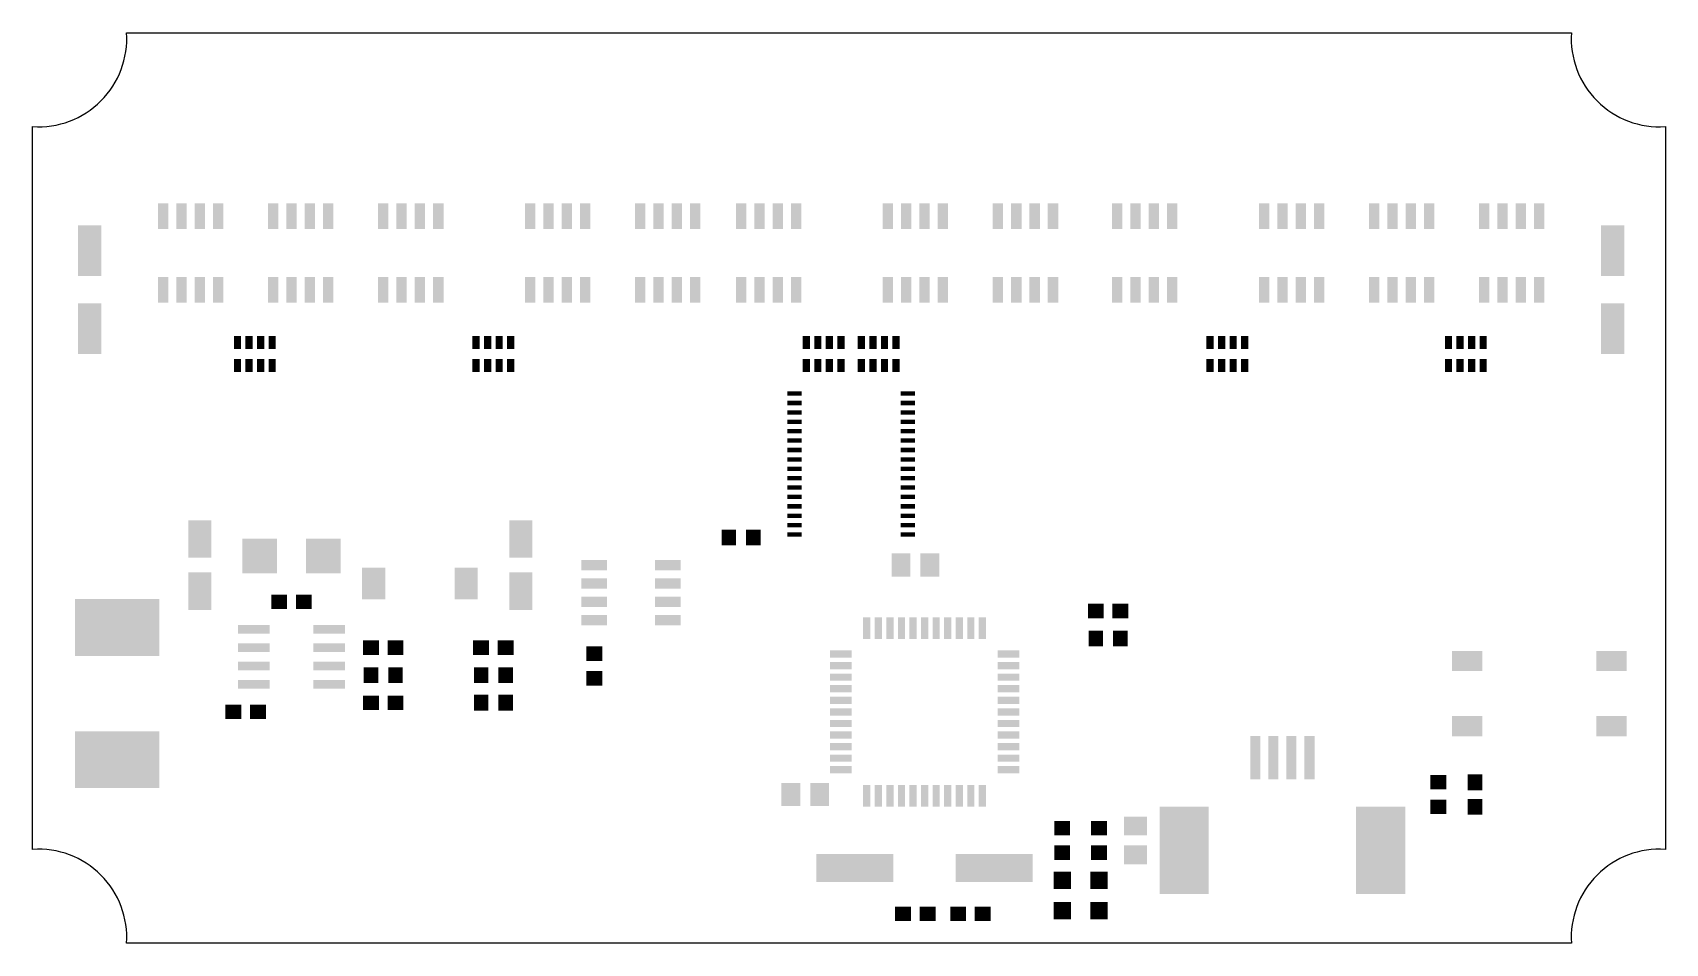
# Model space of a CAD drawing. Extents: x 0 to 114, y 0 to 64.
import ezdxf

# ---------------------------------------------------------------- set-up
doc = ezdxf.new("R2010")
doc.units = 0
doc.layers.add('31', color=253, linetype='CONTINUOUS')
doc.layers.add('50', color=253, linetype='CONTINUOUS')

# ---------------------------------------------------------------- blocks, each defined once
blk = doc.blocks.new('RECT')
blk.add_solid([(-0.5, -0.5), (0.5, -0.5), (-0.5, 0.5), (0.5, 0.5)])

msp = doc.modelspace()

# ---------------------------------------------------------------- linework, layer by layer
at = {"layer": '50'}
for p, q in [((7, 63.5), (107, 63.5)), ((0.5, 7), (0.5, 57)), ((113.5, 57), (113.5, 7)), ((107, 0.5), (7, 0.5))]:
    msp.add_line(p, q, dxfattribs=at)
for centre, start, end in [((0.9062, 63.0938), 266.1859, 3.8141), ((113.0938, 63.0938), 176.1859, 273.8141), ((0.9062, 0.9062), 356.1859, 93.8141), ((113.0938, 0.9062), 86.1859, 183.8141)]:
    msp.add_arc(centre, 6.1073, start, end, dxfattribs=at)

# ---------------------------------------------------------------- block references
at = {"layer": '31'}
for p, xscale, yscale in [((9.525, 50.8032), 0.72, 1.78), ((10.795, 50.8032), 0.72, 1.78), ((12.065, 50.8032), 0.72, 1.78), ((13.335, 50.8032), 0.72, 1.78), ((17.145, 50.8032), 0.72, 1.78), ((18.415, 50.8032), 0.72, 1.78), ((19.685, 50.8032), 0.72, 1.78), ((20.955, 50.8032), 0.72, 1.78), ((24.765, 50.8032), 0.72, 1.78), ((26.035, 50.8032), 0.72, 1.78), ((27.305, 50.8032), 0.72, 1.78), ((28.575, 50.8032), 0.72, 1.78), ((34.925, 50.8032), 0.72, 1.78), ((36.195, 50.8032), 0.72, 1.78), ((37.465, 50.8032), 0.72, 1.78), ((38.735, 50.8032), 0.72, 1.78), ((42.545, 50.8032), 0.72, 1.78), ((43.815, 50.8032), 0.72, 1.78), ((45.085, 50.8032), 0.72, 1.78), ((46.355, 50.8032), 0.72, 1.78), ((49.53, 50.8032), 0.72, 1.78), ((50.8, 50.8032), 0.72, 1.78), ((52.07, 50.8032), 0.72, 1.78), ((53.34, 50.8032), 0.72, 1.78), ((59.69, 50.8032), 0.72, 1.78), ((60.96, 50.8032), 0.72, 1.78), ((62.23, 50.8032), 0.72, 1.78), ((63.5, 50.8032), 0.72, 1.78), ((67.31, 50.8032), 0.72, 1.78), ((68.58, 50.8032), 0.72, 1.78), ((69.85, 50.8032), 0.72, 1.78), ((71.12, 50.8032), 0.72, 1.78), ((75.565, 50.8032), 0.72, 1.78), ((76.835, 50.8032), 0.72, 1.78), ((78.105, 50.8032), 0.72, 1.78), ((79.375, 50.8032), 0.72, 1.78), ((85.725, 50.8032), 0.72, 1.78), ((86.995, 50.8032), 0.72, 1.78), ((88.265, 50.8032), 0.72, 1.78), ((89.535, 50.8032), 0.72, 1.78), ((93.345, 50.8032), 0.72, 1.78), ((94.615, 50.8032), 0.72, 1.78), ((95.885, 50.8032), 0.72, 1.78), ((97.155, 50.8032), 0.72, 1.78), ((100.965, 50.8032), 0.72, 1.78), ((102.235, 50.8032), 0.72, 1.78), ((103.505, 50.8032), 0.72, 1.78), ((104.775, 50.8032), 0.72, 1.78), ((9.525, 45.7168), 0.72, 1.78), ((10.795, 45.7168), 0.72, 1.78), ((12.065, 45.7168), 0.72, 1.78), ((13.335, 45.7168), 0.72, 1.78), ((17.145, 45.7168), 0.72, 1.78), ((18.415, 45.7168), 0.72, 1.78), ((19.685, 45.7168), 0.72, 1.78), ((20.955, 45.7168), 0.72, 1.78), ((24.765, 45.7168), 0.72, 1.78), ((26.035, 45.7168), 0.72, 1.78), ((27.305, 45.7168), 0.72, 1.78), ((28.575, 45.7168), 0.72, 1.78), ((34.925, 45.7168), 0.72, 1.78), ((36.195, 45.7168), 0.72, 1.78), ((37.465, 45.7168), 0.72, 1.78), ((38.735, 45.7168), 0.72, 1.78), ((42.545, 45.7168), 0.72, 1.78), ((43.815, 45.7168), 0.72, 1.78), ((45.085, 45.7168), 0.72, 1.78), ((46.355, 45.7168), 0.72, 1.78), ((49.53, 45.7168), 0.72, 1.78), ((50.8, 45.7168), 0.72, 1.78), ((52.07, 45.7168), 0.72, 1.78), ((53.34, 45.7168), 0.72, 1.78), ((59.69, 45.7168), 0.72, 1.78), ((60.96, 45.7168), 0.72, 1.78), ((62.23, 45.7168), 0.72, 1.78), ((63.5, 45.7168), 0.72, 1.78), ((67.31, 45.7168), 0.72, 1.78), ((68.58, 45.7168), 0.72, 1.78), ((69.85, 45.7168), 0.72, 1.78), ((71.12, 45.7168), 0.72, 1.78), ((75.565, 45.7168), 0.72, 1.78), ((76.835, 45.7168), 0.72, 1.78), ((78.105, 45.7168), 0.72, 1.78), ((79.375, 45.7168), 0.72, 1.78), ((85.725, 45.7168), 0.72, 1.78), ((86.995, 45.7168), 0.72, 1.78), ((88.265, 45.7168), 0.72, 1.78), ((89.535, 45.7168), 0.72, 1.78), ((93.345, 45.7168), 0.72, 1.78), ((94.615, 45.7168), 0.72, 1.78), ((95.885, 45.7168), 0.72, 1.78), ((97.155, 45.7168), 0.72, 1.78), ((100.965, 45.7168), 0.72, 1.78), ((102.235, 45.7168), 0.72, 1.78), ((103.505, 45.7168), 0.72, 1.78), ((104.775, 45.7168), 0.72, 1.78), ((54.045, 42.075), 0.5, 0.9), ((54.845, 42.075), 0.5, 0.9), ((55.645, 42.075), 0.5, 0.9), ((56.445, 42.075), 0.5, 0.9), ((57.855, 42.075), 0.5, 0.9), ((58.655, 42.075), 0.5, 0.9), ((59.455, 42.075), 0.5, 0.9), ((60.255, 42.075), 0.5, 0.9), ((54.045, 40.475), 0.5, 0.9), ((54.845, 40.475), 0.5, 0.9), ((55.645, 40.475), 0.5, 0.9), ((56.445, 40.475), 0.5, 0.9), ((57.855, 40.475), 0.5, 0.9), ((58.655, 40.475), 0.5, 0.9), ((59.455, 40.475), 0.5, 0.9), ((60.255, 40.475), 0.5, 0.9), ((60.595, 26.67), 1.3, 1.6), ((62.595, 26.67), 1.3, 1.6), ((57.404, 5.715), 5.334, 1.9304), ((67.056, 5.715), 5.334, 1.9304)]:
    msp.add_blockref('RECT', p, dxfattribs=dict(at, xscale=xscale, yscale=yscale))
for p, xscale, yscale, rotation in [((4.445, 48.42), 3.5, 1.6, 90), ((109.855, 48.42), 3.5, 1.6, 90), ((4.445, 43.02), 3.5, 1.6, 90), ((109.855, 43.02), 3.5, 1.6, 90), ((14.675, 42.075), 0.5, 0.9, 180), ((15.475, 42.075), 0.5, 0.9, 180), ((16.275, 42.075), 0.5, 0.9, 180), ((17.075, 42.075), 0.5, 0.9, 180), ((31.185, 42.075), 0.5, 0.9, 180), ((31.985, 42.075), 0.5, 0.9, 180), ((32.785, 42.075), 0.5, 0.9, 180), ((33.585, 42.075), 0.5, 0.9, 180), ((81.985, 42.075), 0.5, 0.9, 180), ((82.785, 42.075), 0.5, 0.9, 180), ((83.585, 42.075), 0.5, 0.9, 180), ((84.385, 42.075), 0.5, 0.9, 180), ((98.495, 42.075), 0.5, 0.9, 180), ((99.295, 42.075), 0.5, 0.9, 180), ((100.095, 42.075), 0.5, 0.9, 180), ((100.895, 42.075), 0.5, 0.9, 180), ((14.675, 40.475), 0.5, 0.9, 180), ((15.475, 40.475), 0.5, 0.9, 180), ((16.275, 40.475), 0.5, 0.9, 180), ((17.075, 40.475), 0.5, 0.9, 180), ((31.185, 40.475), 0.5, 0.9, 180), ((31.985, 40.475), 0.5, 0.9, 180), ((32.785, 40.475), 0.5, 0.9, 180), ((33.585, 40.475), 0.5, 0.9, 180), ((81.985, 40.475), 0.5, 0.9, 180), ((82.785, 40.475), 0.5, 0.9, 180), ((83.585, 40.475), 0.5, 0.9, 180), ((84.385, 40.475), 0.5, 0.9, 180), ((98.495, 40.475), 0.5, 0.9, 180), ((99.295, 40.475), 0.5, 0.9, 180), ((100.095, 40.475), 0.5, 0.9, 180), ((100.895, 40.475), 0.5, 0.9, 180), ((53.2322, 38.53), 0.3048, 0.9906, 90), ((61.0678, 38.53), 0.3048, 0.9906, 90), ((53.2322, 37.88), 0.3048, 0.9906, 90), ((53.2322, 37.23), 0.3048, 0.9906, 90), ((61.0678, 37.88), 0.3048, 0.9906, 90), ((61.0678, 37.23), 0.3048, 0.9906, 90), ((53.2322, 36.58), 0.3048, 0.9906, 90), ((61.0678, 36.58), 0.3048, 0.9906, 90), ((53.2322, 35.93), 0.3048, 0.9906, 90), ((53.2322, 35.28), 0.3048, 0.9906, 90), ((61.0678, 35.93), 0.3048, 0.9906, 90), ((61.0678, 35.28), 0.3048, 0.9906, 90), ((53.2322, 34.63), 0.3048, 0.9906, 90), ((53.2322, 33.98), 0.3048, 0.9906, 90), ((61.0678, 34.63), 0.3048, 0.9906, 90), ((61.0678, 33.98), 0.3048, 0.9906, 90), ((53.2322, 33.33), 0.3048, 0.9906, 90), ((53.2322, 32.68), 0.3048, 0.9906, 90), ((61.0678, 33.33), 0.3048, 0.9906, 90), ((61.0678, 32.68), 0.3048, 0.9906, 90), ((53.2322, 32.03), 0.3048, 0.9906, 90), ((61.0678, 32.03), 0.3048, 0.9906, 90), ((53.2322, 31.38), 0.3048, 0.9906, 90), ((53.2322, 30.73), 0.3048, 0.9906, 90), ((61.0678, 31.38), 0.3048, 0.9906, 90), ((61.0678, 30.73), 0.3048, 0.9906, 90), ((12.065, 28.47), 2.6, 1.6, 270), ((34.29, 28.47), 2.6, 1.6, 270), ((53.2322, 30.08), 0.3048, 0.9906, 90), ((53.2322, 29.43), 0.3048, 0.9906, 90), ((61.0678, 30.08), 0.3048, 0.9906, 90), ((61.0678, 29.43), 0.3048, 0.9906, 90), ((16.215, 27.305), 2.4, 2.4, 180), ((20.615, 27.305), 2.4, 2.4, 180), ((53.2322, 28.78), 0.3048, 0.9906, 90), ((61.0678, 28.78), 0.3048, 0.9906, 90), ((12.065, 24.87), 2.6, 1.6, 270), ((24.105, 25.4), 2.2, 1.6, 90), ((30.505, 25.4), 2.2, 1.6, 90), ((34.29, 24.87), 2.6, 1.6, 270), ((39.3668, 26.67), 0.72, 1.78, 270), ((44.4532, 26.67), 0.72, 1.78, 270), ((39.3668, 25.4), 0.72, 1.78, 270), ((44.4532, 25.4), 0.72, 1.78, 270), ((6.35, 22.355), 3.94, 5.84, 90), ((39.3668, 24.13), 0.72, 1.78, 270), ((44.4532, 24.13), 0.72, 1.78, 270), ((39.3668, 22.86), 0.72, 1.78, 270), ((44.4532, 22.86), 0.72, 1.78, 270), ((58.23, 22.31), 1.5, 0.5, 270), ((59.03, 22.31), 1.5, 0.5, 270), ((59.83, 22.31), 1.5, 0.5, 270), ((60.63, 22.31), 1.5, 0.5, 270), ((61.43, 22.31), 1.5, 0.5, 270), ((62.23, 22.31), 1.5, 0.5, 270), ((63.03, 22.31), 1.5, 0.5, 270), ((63.83, 22.31), 1.5, 0.5, 270), ((64.63, 22.31), 1.5, 0.5, 270), ((65.43, 22.31), 1.5, 0.5, 270), ((66.23, 22.31), 1.5, 0.5, 270), ((15.815, 22.225), 0.6, 2.2, 270), ((21.015, 22.225), 0.6, 2.2, 270), ((15.815, 20.955), 0.6, 2.2, 270), ((21.015, 20.955), 0.6, 2.2, 270), ((56.43, 20.51), 0.5, 1.5, 270), ((68.03, 20.51), 0.5, 1.5, 270), ((99.775, 20.03), 1.4, 2.1, 90), ((109.775, 20.03), 1.4, 2.1, 90), ((15.815, 19.685), 0.6, 2.2, 270), ((21.015, 19.685), 0.6, 2.2, 270), ((56.43, 19.71), 0.5, 1.5, 270), ((68.03, 19.71), 0.5, 1.5, 270), ((15.815, 18.415), 0.6, 2.2, 270), ((21.015, 18.415), 0.6, 2.2, 270), ((56.43, 18.91), 0.5, 1.5, 270), ((56.43, 18.11), 0.5, 1.5, 270), ((68.03, 18.91), 0.5, 1.5, 270), ((68.03, 18.11), 0.5, 1.5, 270), ((56.43, 17.31), 0.5, 1.5, 270), ((68.03, 17.31), 0.5, 1.5, 270), ((56.43, 16.51), 0.5, 1.5, 270), ((56.43, 15.71), 0.5, 1.5, 270), ((68.03, 16.51), 0.5, 1.5, 270), ((68.03, 15.71), 0.5, 1.5, 270), ((99.775, 15.53), 1.4, 2.1, 90), ((109.775, 15.53), 1.4, 2.1, 90), ((6.35, 13.205), 3.94, 5.84, 90), ((56.43, 14.91), 0.5, 1.5, 270), ((68.03, 14.91), 0.5, 1.5, 270), ((85.12, 13.35), 3, 0.7, 90), ((86.37, 13.35), 3, 0.7, 90), ((87.62, 13.35), 3, 0.7, 90), ((88.87, 13.35), 3, 0.7, 90), ((56.43, 14.11), 0.5, 1.5, 270), ((68.03, 14.11), 0.5, 1.5, 270), ((56.43, 13.31), 0.5, 1.5, 270), ((56.43, 12.51), 0.5, 1.5, 270), ((68.03, 13.31), 0.5, 1.5, 270), ((68.03, 12.51), 0.5, 1.5, 270), ((52.975, 10.795), 1.3, 1.6, 180), ((54.975, 10.795), 1.3, 1.6, 180), ((58.23, 10.71), 1.5, 0.5, 270), ((59.03, 10.71), 1.5, 0.5, 270), ((59.83, 10.71), 1.5, 0.5, 270), ((60.63, 10.71), 1.5, 0.5, 270), ((61.43, 10.71), 1.5, 0.5, 270), ((62.23, 10.71), 1.5, 0.5, 270), ((63.03, 10.71), 1.5, 0.5, 270), ((63.83, 10.71), 1.5, 0.5, 270), ((64.63, 10.71), 1.5, 0.5, 270), ((65.43, 10.71), 1.5, 0.5, 270), ((66.23, 10.71), 1.5, 0.5, 270), ((76.835, 8.62), 1.3, 1.6, 270), ((80.195, 6.93), 6.04, 3.4, 90), ((93.795, 6.93), 6.04, 3.4, 90), ((76.835, 6.62), 1.3, 1.6, 270), ((71.755, 4.86), 1.2, 1.2, 180), ((74.295, 4.86), 1.2, 1.2, 180), ((71.755, 2.76), 1.2, 1.2, 180), ((74.295, 2.76), 1.2, 1.2, 180)]:
    msp.add_blockref('RECT', p, dxfattribs=dict(at, xscale=xscale, yscale=yscale, rotation=rotation))
at = {"layer": '31', "yscale": 1.1}
for p in [(48.68, 28.575), (50.38, 28.575), (31.535, 19.05), (33.235, 19.05)]:
    msp.add_blockref('RECT', p, dxfattribs=at)
at = {"layer": '31', "xscale": 1.1}
for p in [(17.565, 24.13), (19.265, 24.13), (14.39, 16.51), (16.09, 16.51), (23.915, 17.145), (25.615, 17.145), (64.555, 2.54), (66.255, 2.54)]:
    msp.add_blockref('RECT', p, dxfattribs=at)
for p, rotation in [((74.08, 23.495), 180), ((75.78, 23.495), 180), ((23.915, 20.955), 180), ((25.615, 20.955), 180), ((31.535, 20.955), 180), ((33.235, 20.955), 180), ((100.33, 11.645), 90), ((100.33, 9.945), 90), ((60.745, 2.54), 180), ((62.445, 2.54), 180)]:
    msp.add_blockref('RECT', p, dxfattribs=dict(at, rotation=rotation))
at = {"layer": '31', "yscale": 1.1}
for p, rotation in [((74.08, 21.59), 180), ((75.78, 21.59), 180), ((39.37, 20.535), 270), ((23.915, 19.05), 180), ((25.615, 19.05), 180), ((39.37, 18.835), 270), ((31.535, 17.145), 180), ((33.235, 17.145), 180), ((97.79, 11.645), 270), ((97.79, 9.945), 270), ((71.755, 8.47), 90), ((74.295, 8.47), 90), ((71.755, 6.77), 90), ((74.295, 6.77), 90)]:
    msp.add_blockref('RECT', p, dxfattribs=dict(at, rotation=rotation))

doc.saveas('drawing.dxf')
